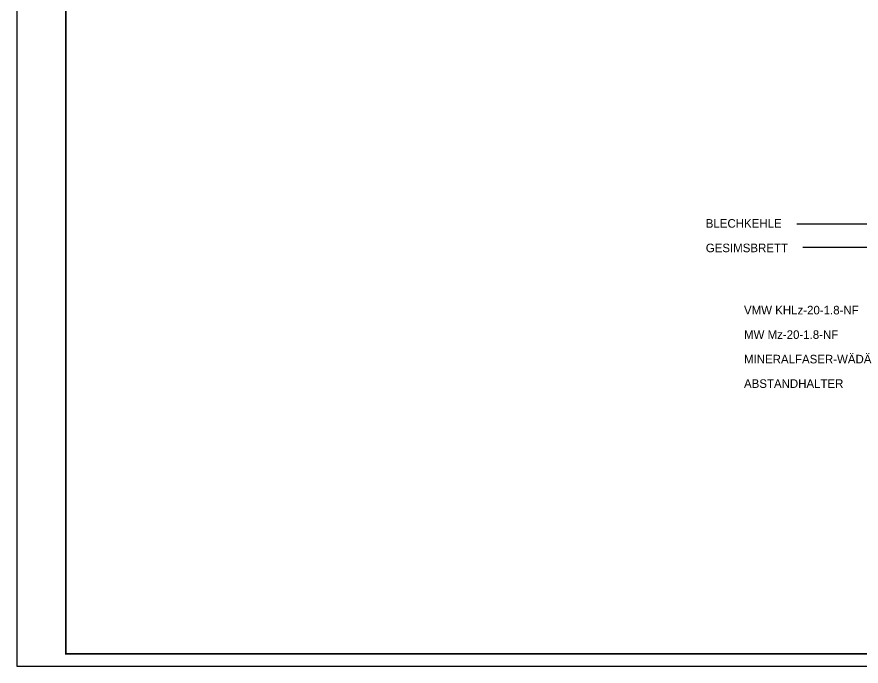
# Model space of a CAD drawing. Extents: x 0 to 21025, y 0 to 14850.
# Drawn here: x 0 to 8615, y 0 to 6627 of the extents above; entities that cross this region are included whole.
import ezdxf

# ---------------------------------------------------------------- set-up
doc = ezdxf.new("R2010")
doc.units = 0
doc.header["$LTSCALE"] = 175
doc.layers.get('0').update_dxf_attribs({"linetype": 'CONTINUOUS'})
doc.layers.add('LEGENDE-35', color=7, linetype='CONTINUOUS')

msp = doc.modelspace()

# ---------------------------------------------------------------- linework, layer by layer
msp.add_lwpolyline([(0, 0), (21025, 0), (21025, 14850), (0, 14850)], close=True)
at = {"const_width": 17.5}
msp.add_lwpolyline([(500, 125), (20900, 125), (20900, 14725), (500, 14725)], close=True, dxfattribs=at)
at = {"layer": 'LEGENDE-35'}
for points in [[(7960, 4515), (10070, 4515), (10070, 4935), (10465, 4935), (10465, 4410)], [(8020, 4275), (10355, 4275)]]:
    msp.add_lwpolyline(points, dxfattribs=at)

# ---------------------------------------------------------------- texts
for s, p in [('BLECHKEHLE', (7030, 4475)), ('GESIMSBRETT', (7030, 4225)), ('VMW KHLz-20-1.8-NF', (7420, 3590)), ('MW Mz-20-1.8-NF', (7420, 3340)), ('MINERALFASER-WÄDÄ', (7420, 3090)), ('ABSTANDHALTER', (7420, 2840))]:
    msp.add_text(s, height=87.5, dxfattribs=at).set_placement(p)

doc.saveas('drawing.dxf')
